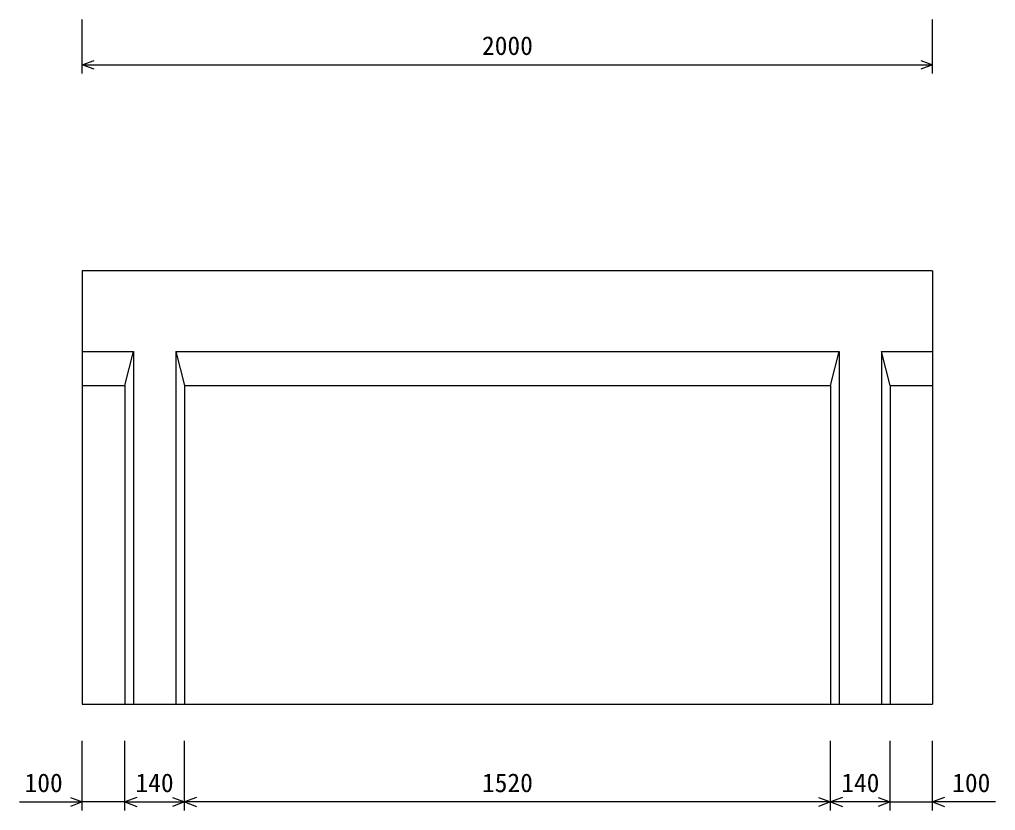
# Model space of a CAD drawing. Units: millimetres, scale not verified. Extents: x -16800 to 16800, y -5940 to 5940.
# Drawn here: x -9591 to -7296, y 977 to 2838 of the extents above; entities that cross this region are included whole.
import ezdxf
from ezdxf.enums import TextEntityAlignment as Align

# ---------------------------------------------------------------- set-up
doc = ezdxf.new("R2010")
doc.units = ezdxf.units.MM
doc.header["$LTSCALE"] = 20
doc.layers.add('0-0_DIM', color=7, linetype='Continuous', lineweight=25)
doc.layers.add('0-5_OUTLINE', color=3, linetype='Continuous', lineweight=25)
doc.styles.add('ＭＳ ゴシック', font='')
doc.styles.get('ＭＳ ゴシック').set_extended_font_data('MS Gothic')

msp = doc.modelspace()

# ---------------------------------------------------------------- linework, layer by layer
at = {"layer": '0-0_DIM'}
for p, q in [((-9443.72, 2711.61), (-9443.72, 2838.27)), ((-7443.72, 2711.61), (-7443.72, 2838.27)), ((-9443.72, 2731.61), (-7443.72, 2731.61)), ((-9443.72, 977.37), (-9443.72, 1141.13)), ((-9343.72, 977.37), (-9343.72, 1141.13)), ((-9203.72, 977.37), (-9203.72, 1141.13)), ((-7683.72, 977.37), (-7683.72, 1141.13)), ((-7543.72, 977.37), (-7543.72, 1141.13)), ((-7443.72, 977.37), (-7443.72, 1141.13)), ((-9591.45, 997.37), (-9443.72, 997.37)), ((-9343.72, 997.37), (-9443.72, 997.37)), ((-9343.72, 997.37), (-9203.72, 997.37)), ((-7683.72, 997.37), (-9203.72, 997.37)), ((-7543.72, 997.37), (-7683.72, 997.37)), ((-7543.72, 997.37), (-7443.72, 997.37)), ((-7295.98, 997.37), (-7443.72, 997.37))]:
    msp.add_line(p, q, dxfattribs=at)
for points in [[(-9415.53, 2721.35), (-9443.72, 2731.61), (-9415.53, 2741.87)], [(-7471.91, 2741.87), (-7443.72, 2731.61), (-7471.91, 2721.35)], [(-9471.91, 1007.63), (-9443.72, 997.37), (-9471.91, 987.11)], [(-9315.53, 1007.63), (-9343.72, 997.37), (-9315.53, 987.11)], [(-9231.91, 1007.63), (-9203.72, 997.37), (-9231.91, 987.11)], [(-9175.53, 1007.63), (-9203.72, 997.37), (-9175.53, 987.11)], [(-7711.91, 1007.63), (-7683.72, 997.37), (-7711.91, 987.11)], [(-7655.53, 1007.63), (-7683.72, 997.37), (-7655.53, 987.11)], [(-7571.91, 1007.63), (-7543.72, 997.37), (-7571.91, 987.11)], [(-7415.53, 1007.63), (-7443.72, 997.37), (-7415.53, 987.11)]]:
    msp.add_lwpolyline(points, dxfattribs=at)
at = {"layer": '0-5_OUTLINE'}
for p, q in [((-7443.72, 2247.29), (-9443.72, 2247.29)), ((-9443.72, 2247.29), (-9443.72, 1227.29)), ((-7443.72, 2247.29), (-7443.72, 1227.29)), ((-9443.72, 2057.29), (-9323.72, 2057.29)), ((-9343.72, 1977.29), (-9323.72, 2057.29)), ((-9323.72, 2057.29), (-9323.72, 1227.29)), ((-9223.72, 2057.29), (-9203.72, 1977.29)), ((-9223.72, 2057.29), (-7663.72, 2057.29)), ((-9223.72, 2057.29), (-9223.72, 1227.29)), ((-7683.72, 1977.29), (-7663.72, 2057.29)), ((-7663.72, 2057.29), (-7663.72, 1227.29)), ((-7563.72, 2057.29), (-7443.72, 2057.29)), ((-7543.72, 1977.29), (-7563.72, 2057.29)), ((-7563.72, 2057.29), (-7563.72, 1227.29)), ((-9443.72, 1977.29), (-9343.72, 1977.29)), ((-9343.72, 1977.29), (-9343.72, 1227.29)), ((-9203.72, 1977.29), (-7683.72, 1977.29)), ((-9203.72, 1977.29), (-9203.72, 1227.29)), ((-7683.72, 1977.29), (-7683.72, 1227.29)), ((-7543.72, 1977.29), (-7443.72, 1977.29)), ((-7543.72, 1977.29), (-7543.72, 1227.29)), ((-9443.72, 1227.29), (-7443.72, 1227.29))]:
    msp.add_line(p, q, dxfattribs=at)

# ---------------------------------------------------------------- texts
at = {"layer": '0-0_DIM', "style": 'ＭＳ ゴシック'}
for s, p in [('2000', (-8503.72, 2741.61)), ('100', (-9579.61, 1007.37)), ('140', (-9318.72, 1007.37)), ('1520', (-8503.72, 1007.37)), ('140', (-7658.72, 1007.37)), ('100', (-7397.83, 1007.37))]:
    msp.add_text(s, height=43.99, dxfattribs=at).set_placement(p, align=Align.BOTTOM_LEFT)

doc.saveas('drawing.dxf')
